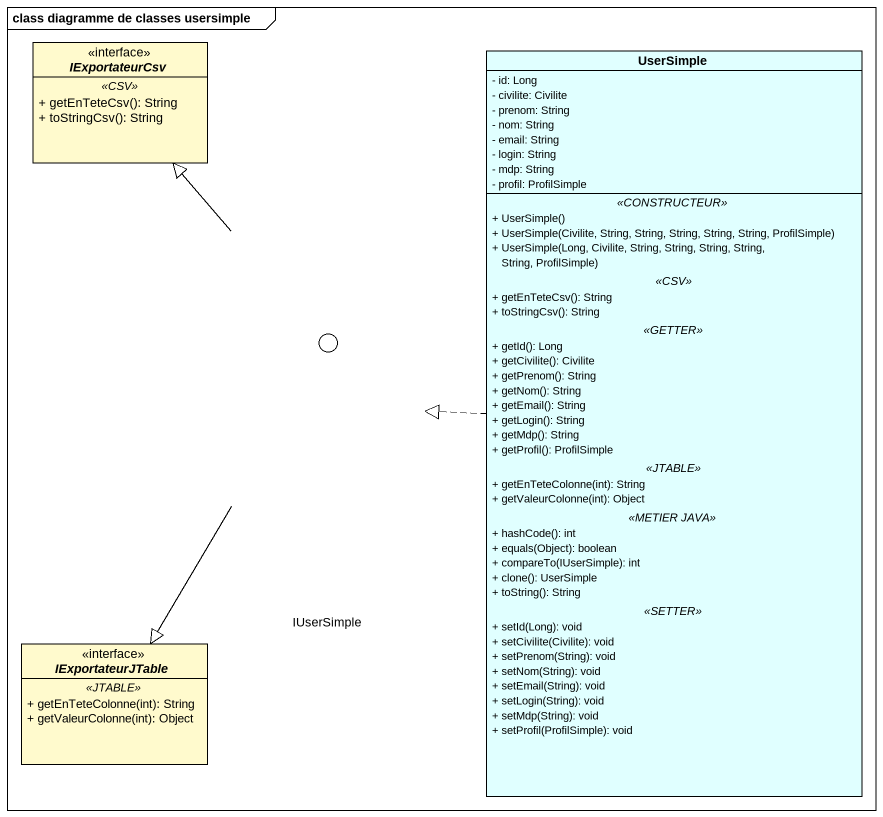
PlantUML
@startuml
mainframe class diagramme de classes usersimple
allowmixing
hide circle
hide empty members
skinparam classAttributeIconSize 0
interface IExportateurCsv #FFFACD {
  .. <<CSV>> ..
  + getEnTeteCsv(): String
  + toStringCsv(): String
}
class UserSimple #E0FFFF {
  - id: Long
  - civilite: Civilite
  - prenom: String
  - nom: String
  - email: String
  - login: String
  - mdp: String
  - profil: ProfilSimple
  .. <<CONSTRUCTEUR>> ..
  + UserSimple()
  + UserSimple(Civilite, String, String, String, String, String, ProfilSimple)
  + UserSimple(Long, Civilite, String, String, String, String, String, ProfilSimple)
  .. <<CSV>> ..
  + getEnTeteCsv(): String
  + toStringCsv(): String
  .. <<GETTER>> ..
  + getId(): Long
  + getCivilite(): Civilite
  + getPrenom(): String
  + getNom(): String
  + getEmail(): String
  + getLogin(): String
  + getMdp(): String
  + getProfil(): ProfilSimple
  .. <<JTABLE>> ..
  + getEnTeteColonne(int): String
  + getValeurColonne(int): Object
  .. <<METIER JAVA>> ..
  + hashCode(): int
  + equals(Object): boolean
  + compareTo(IUserSimple): int
  + clone(): UserSimple
  + toString(): String
  .. <<SETTER>> ..
  + setId(Long): void
  + setCivilite(Civilite): void
  + setPrenom(String): void
  + setNom(String): void
  + setEmail(String): void
  + setLogin(String): void
  + setMdp(String): void
  + setProfil(ProfilSimple): void
}
() IUserSimple #FFFACD
interface IExportateurJTable #FFFACD {
  .. <<JTABLE>> ..
  + getEnTeteColonne(int): String
  + getValeurColonne(int): Object
}
UserSimple .left.|> IUserSimple
IUserSimple -up-|> IExportateurCsv
IUserSimple --|> IExportateurJTable
@enduml
